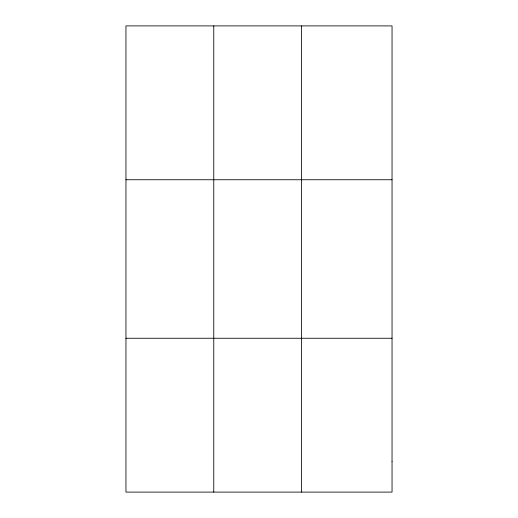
<?xml version="1.0" encoding="UTF-8"?>
<svg xmlns="http://www.w3.org/2000/svg" width="518" height="518" viewBox="0 0 518 518"><rect width="100%" height="100%" fill="white"/><g stroke="black" fill="none" stroke-linecap="round" stroke-linejoin="round"><path stroke-width="0.78" d="M213.766 25.9L213.766 492.1M301.573 25.9L301.573 492.1M125.958 179.746L392.042 179.746M125.958 338.254L392.042 338.254M392.042 461.331L392.042 492.1L125.958 492.1L125.958 25.9L392.042 25.9L392.042 461.331"/></g></svg>
